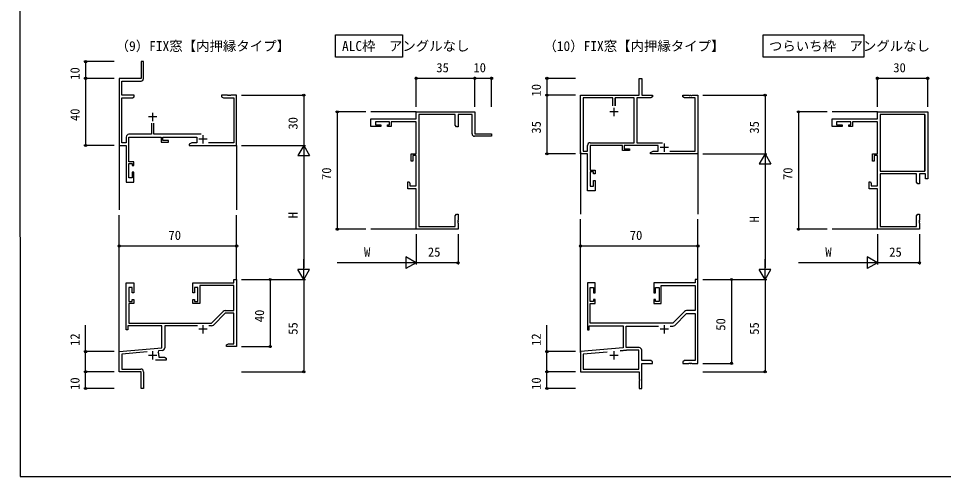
# Model space of a CAD drawing. Units: millimetres, scale not verified. Extents: x -438 to 439, y -599 to 597.
# Drawn here: x -437 to 114, y -599 to -326 of the extents above; entities that cross this region are included whole.
import ezdxf
from ezdxf.enums import TextEntityAlignment as Align

# ---------------------------------------------------------------- set-up
doc = ezdxf.new("R2010")
doc.units = ezdxf.units.MM
doc.header["$LTSCALE"] = 4
for name, color, linetype in [('0-1_USER1', 3, 'Continuous'), ('0-2_YKK_11', 7, 'Continuous'), ('0-3_YKK_12', 2, 'Continuous'), ('0-4_YKK_D', 6, 'Continuous'), ('0-5_YKK_ZWAK', 7, 'Continuous')]:
    doc.layers.add(name, color=color, linetype=linetype)
doc.styles.add('ＭＳ ゴシック', font='')
doc.styles.get('ＭＳ ゴシック').set_extended_font_data('MS Gothic')

msp = doc.modelspace()

# ---------------------------------------------------------------- linework, layer by layer
at = {"layer": '0-1_USER1'}
for points in [[(-248.29, -335.8), (-208.29, -335.8), (-208.29, -349.158), (-248.29, -349.158)], [(6.71, -335.8), (66.71, -335.8), (66.71, -349.158), (6.71, -349.158)]]:
    msp.add_lwpolyline(points, close=True, dxfattribs=at)
at = {"layer": '0-2_YKK_11'}
for p, q in [((-82.272, -384.3), (-82.272, -379.3)), ((-354.772, -384.8), (-359.772, -384.8)), ((-357.272, -387.3), (-357.272, -382.3)), ((-79.772, -381.8), (-84.772, -381.8)), ((-327.272, -400.6), (-327.272, -395.6)), ((-324.772, -398.1), (-329.772, -398.1)), ((-52.272, -405.6), (-52.272, -400.6)), ((-49.772, -403.1), (-54.772, -403.1)), ((-324.772, -511.497), (-329.772, -511.497)), ((-327.272, -513.997), (-327.272, -508.997)), ((-322.26, -509.427), (-323.922, -509.427)), ((-49.772, -511.497), (-54.772, -511.497)), ((-52.272, -513.997), (-52.272, -508.997)), ((-48.847, -509.597), (-47.189, -509.597)), ((-354.772, -527.097), (-359.772, -527.097)), ((-357.272, -529.597), (-357.272, -524.597)), ((-79.772, -527.097), (-84.772, -527.097)), ((-82.272, -529.597), (-82.272, -524.597))]:
    msp.add_line(p, q, dxfattribs=at)
for points in [[(-362.772, -361.93), (-362.772, -351.8), (-364.272, -351.8), (-364.272, -361.8), (-377.272, -361.8), (-377.272, -401.8), (-373.072, -401.8), (-373.072, -423.8), (-368.472, -423.8), (-368.472, -417.8), (-369.472, -417.8), (-369.472, -421.1), (-371.442, -421.1), (-371.442, -412.6), (-369.472, -412.6), (-369.472, -413.8), (-368.472, -413.8), (-368.472, -411.6), (-371.442, -411.6), (-371.442, -396.8), (-352.172, -396.8), (-352.172, -399.8), (-347.972, -399.8), (-347.972, -398.8), (-351.172, -398.8), (-351.172, -396.8), (-330.972, -396.8), (-330.972, -400.17), (-334.035, -400.17), (-335.472, -401), (-335.472, -401.8), (-307.272, -401.8), (-307.272, -371.8), (-310.814, -371.8), (-310.997, -371.92), (-311.547, -371.92), (-311.73, -371.8), (-311.814, -371.8), (-311.997, -371.92), (-312.547, -371.92)], [(-373.072, -396.77), (-373.072, -400.17), (-375.642, -400.17), (-375.642, -373.43), (-369.363, -373.43), (-368.272, -372.8), (-368.272, -371.8), (-375.642, -371.8), (-375.642, -363.43), (-364.272, -363.43)], [(-98.072, -428.8), (-98.072, -406.8), (-102.272, -406.8), (-102.272, -371.8), (-67.272, -371.8), (-67.272, -361.8), (-65.772, -361.8), (-65.772, -371.8), (-59.272, -371.8), (-59.272, -372.8), (-60.363, -373.43), (-68.742, -373.43), (-68.742, -400.17), (-53.365, -400.17)], [(-312.547, -371.92), (-312.73, -371.8), (-316.272, -371.8), (-316.272, -372.8), (-315.181, -373.43), (-308.902, -373.43), (-308.902, -400.17), (-324.033, -400.17)], [(-82.922, -378.1), (-82.922, -373.43), (-100.642, -373.43), (-100.642, -405.17), (-98.072, -405.17), (-98.072, -401.77)], [(-49.033, -405.17), (-33.902, -405.17), (-33.902, -373.43), (-40.181, -373.43), (-41.272, -372.8), (-41.272, -371.8), (-37.73, -371.8), (-37.547, -371.92), (-36.997, -371.92), (-36.814, -371.8), (-36.73, -371.8), (-36.547, -371.92), (-35.997, -371.92), (-35.814, -371.8), (-32.272, -371.8), (-32.272, -406.8), (-60.472, -406.8), (-60.472, -406), (-59.035, -405.17), (-55.972, -405.17), (-55.972, -401.8), (-76.172, -401.8), (-76.172, -403.8), (-72.972, -403.8), (-72.972, -404.8), (-77.172, -404.8), (-77.172, -401.8), (-96.442, -401.8), (-96.442, -416.6), (-93.472, -416.6), (-93.472, -418.8), (-94.472, -418.8), (-94.472, -417.6), (-96.442, -417.6), (-96.442, -426.1), (-94.472, -426.1), (-94.472, -422.8), (-93.472, -422.8), (-93.472, -428.8), (-98.072, -428.8)], [(-96.472, -400.17), (-70.372, -400.17), (-70.372, -373.43), (-81.622, -373.43), (-81.622, -378.1), (-81.622, -373.43)], [(-221.277, -390.6), (-227.277, -390.6), (-227.277, -386), (-200.277, -386), (-200.277, -381.8), (-165.277, -381.8), (-165.277, -394.8), (-155.277, -394.8), (-155.277, -396.3), (-165.407, -396.3)], [(-198.647, -383.43), (-198.647, -450.17), (-176.907, -450.17), (-176.907, -443.891), (-176.277, -442.8), (-175.277, -442.8), (-175.277, -446.342), (-175.397, -446.525), (-175.397, -447.075), (-175.277, -447.258), (-175.277, -447.342), (-175.397, -447.525), (-175.397, -448.075), (-175.277, -448.258), (-175.277, -451.8), (-200.277, -451.8), (-200.277, -427.6), (-205.277, -427.6), (-205.277, -423.6), (-204.477, -423.6), (-203.977, -424.466), (-203.977, -425.97), (-200.277, -425.97), (-200.277, -407.9), (-202.277, -407.9), (-202.277, -411.1), (-203.277, -411.1), (-203.277, -406.9), (-200.277, -406.9), (-200.277, -387.63), (-215.077, -387.63), (-215.077, -390.6), (-217.277, -390.6), (-217.277, -389.6), (-216.077, -389.6), (-216.077, -387.63), (-224.577, -387.63), (-224.577, -389.6), (-221.277, -389.6), (-221.277, -390.6)], [(-166.907, -394.8), (-166.907, -383.43), (-175.277, -383.43), (-175.277, -390.8), (-176.277, -390.8), (-176.907, -389.709), (-176.907, -383.43), (-198.647, -383.43)], [(59.926, -387.63), (59.926, -390.6), (57.726, -390.6), (57.726, -389.6), (58.926, -389.6), (58.926, -387.63), (50.426, -387.63), (50.426, -389.6), (53.726, -389.6), (53.726, -390.6), (47.726, -390.6), (47.726, -386), (74.726, -386), (74.726, -381.8), (104.726, -381.8)], [(104.726, -381.8), (104.726, -421.8), (103.426, -421.8), (103.426, -418.8), (99.726, -418.8), (99.726, -424.8), (98.726, -424.8), (98.096, -423.709), (98.096, -418.8), (76.356, -418.8), (76.356, -450.17), (98.096, -450.17), (98.096, -443.891), (98.726, -442.8), (99.726, -442.8), (99.726, -446.342), (99.606, -446.525), (99.606, -447.075), (99.726, -447.258), (99.726, -447.342), (99.606, -447.525), (99.606, -448.075), (99.726, -448.258), (99.726, -451.8), (74.726, -451.8), (74.726, -427.6), (69.726, -427.6), (69.726, -423.6), (70.526, -423.6), (71.026, -424.466), (71.026, -425.97), (74.726, -425.97), (74.726, -407.9), (72.726, -407.9), (72.726, -411.1), (71.726, -411.1), (71.726, -406.9), (74.726, -406.9), (74.726, -387.63), (59.926, -387.63)], [(103.096, -383.43), (76.356, -383.43), (76.356, -417.17), (103.096, -417.17)], [(103.096, -383.43), (103.096, -417.17), (103.096, -383.43)], [(-357.922, -388.5), (-357.922, -395.17), (-371.472, -395.17)], [(-328.365, -395.17), (-356.622, -395.17), (-356.622, -388.5)], [(-362.772, -536.767), (-362.772, -546.797), (-364.272, -546.797), (-364.272, -542.255), (-364.152, -542.072), (-364.152, -541.522), (-364.272, -541.339), (-364.272, -536.797), (-377.272, -536.797), (-377.272, -524.797), (-351.772, -522.566), (-351.772, -509.427), (-372.072, -509.427), (-372.072, -511.797), (-373.072, -511.797), (-373.072, -483.797), (-368.472, -483.797), (-368.472, -489.797), (-369.472, -489.797), (-369.472, -486.497), (-371.442, -486.497), (-371.442, -494.997), (-369.472, -494.997), (-369.472, -493.797), (-368.472, -493.797), (-368.472, -495.997), (-371.442, -495.997), (-371.442, -507.797), (-322.272, -507.797), (-315.241, -500.766)], [(-314.109, -500.297), (-308.902, -500.297), (-308.902, -485.427), (-329.272, -485.427), (-329.272, -495.997), (-333.472, -495.997), (-333.472, -493.797), (-332.472, -493.797), (-332.472, -494.997), (-330.472, -494.997), (-330.472, -486.497), (-332.472, -486.497), (-332.472, -489.797), (-333.472, -489.797), (-333.472, -483.797), (-308.902, -483.797), (-308.902, -481.797), (-307.272, -481.797), (-307.272, -521.797), (-309.314, -521.797), (-309.497, -521.677), (-310.047, -521.677), (-310.23, -521.797), (-310.314, -521.797), (-310.497, -521.677), (-311.047, -521.677), (-311.23, -521.797), (-313.272, -521.797), (-313.272, -520.797), (-312.181, -520.167), (-308.902, -520.167), (-308.902, -501.927), (-314.097, -501.927), (-321.128, -508.958)], [(-40.241, -500.766), (-47.272, -507.797), (-96.442, -507.797), (-96.442, -495.997), (-93.472, -495.997), (-93.472, -493.797), (-94.472, -493.797), (-94.472, -494.997), (-96.442, -494.997), (-96.442, -486.497), (-94.472, -486.497), (-94.472, -489.797), (-93.472, -489.797), (-93.472, -483.797), (-98.072, -483.797), (-98.072, -511.797), (-97.072, -511.797), (-97.072, -509.427), (-76.772, -509.427), (-76.772, -522.566), (-102.272, -524.797), (-102.272, -536.797), (-67.272, -536.797), (-67.272, -541.339), (-67.152, -541.522), (-67.152, -542.072), (-67.272, -542.255), (-67.272, -546.797), (-65.772, -546.797), (-65.772, -531.797), (-59.272, -531.797), (-59.272, -530.797), (-60.363, -530.167), (-65.772, -530.167), (-65.772, -523.997)], [(-46.058, -509.128), (-39.027, -502.097), (-33.902, -502.097), (-33.902, -530.167), (-40.181, -530.167), (-41.272, -530.797), (-41.272, -531.797), (-37.73, -531.797), (-37.547, -531.677), (-36.997, -531.677), (-36.814, -531.797), (-36.73, -531.797), (-36.547, -531.677), (-35.997, -531.677), (-35.814, -531.797), (-32.272, -531.797), (-32.272, -481.797), (-33.902, -481.797), (-33.902, -483.797), (-58.472, -483.797), (-58.472, -489.797), (-57.472, -489.797), (-57.472, -486.497), (-55.472, -486.497), (-55.472, -494.997), (-57.472, -494.997), (-57.472, -493.797), (-58.472, -493.797), (-58.472, -495.997), (-54.272, -495.997), (-54.272, -485.427), (-33.902, -485.427), (-33.902, -500.297), (-39.109, -500.297)], [(-330.623, -509.427), (-350.142, -509.427), (-350.142, -522.594)], [(-67.372, -522.397), (-74.972, -522.397), (-74.972, -509.597), (-55.697, -509.597)], [(-360.642, -524.978), (-375.642, -526.291), (-375.642, -535.167), (-364.372, -535.167)], [(-353.572, -527.097), (-353.572, -528.167), (-350.363, -528.167), (-349.272, -528.797), (-349.272, -529.797), (-355.622, -529.797)], [(-351.603, -524.187), (-353.753, -524.376), (-354.133, -525.138)], [(-86.425, -525.047), (-100.642, -526.291), (-100.642, -535.167), (-67.402, -535.167), (-67.402, -524.027), (-74.769, -524.027), (-78.539, -524.357), (-74.769, -524.027)]]:
    msp.add_lwpolyline(points, dxfattribs=at)
for centre, radius, start, end in [((-364.272, -361.93), 1.5, 270.00001, 359.99999), ((-371.472, -396.77), 1.6, 90.00001, 179.99999), ((-165.407, -394.8), 1.5, 180.00001, 269.99999), ((-96.472, -401.77), 1.6, 90.00001, 179.99999), ((-314.109, -501.897), 1.6, 90, 134.99999), ((-39.109, -501.897), 1.6, 90, 134.99999), ((-322.26, -507.827), 1.6, 270, 314.99999), ((-47.189, -507.997), 1.6, 270, 314.99999), ((-351.742, -522.594), 1.6, 275, 0.00001), ((-67.372, -523.997), 1.6, 0.00001, 89.99999), ((-357.272, -527.097), 3.7, 0, 31.96331), ((-364.372, -536.767), 1.6, 0.00001, 89.99999)]:
    msp.add_arc(centre, radius, start, end, dxfattribs=at)
at = {"layer": '0-3_YKK_12'}
for p, q in [((-200.279, -381.8), (-227.277, -381.8)), ((74.723, -381.8), (47.726, -381.8)), ((-377.272, -400.545), (-377.272, -440.301)), ((-307.272, -401.8), (-307.272, -440.301)), ((-102.272, -405.545), (-102.272, -442.801)), ((-32.272, -406.8), (-32.272, -442.801)), ((-377.272, -525.369), (-377.272, -443.301)), ((-307.272, -481.802), (-307.272, -443.301)), ((-102.272, -525.369), (-102.272, -445.801)), ((-32.272, -481.802), (-32.272, -445.801)), ((-200.279, -451.8), (-227.277, -451.8)), ((74.723, -451.8), (47.726, -451.8))]:
    msp.add_line(p, q, dxfattribs=at)
at = {"layer": '0-4_YKK_D'}
for p, q in [((-380.272, -351.8), (-398.272, -351.8)), ((-397.272, -351.8), (-397.272, -361.8)), ((-380.272, -361.8), (-398.272, -361.8)), ((-380.272, -361.8), (-398.272, -361.8)), ((-397.272, -361.8), (-397.272, -401.8)), ((-200.272, -378.8), (-200.272, -360.8)), ((-165.272, -361.8), (-200.272, -361.8)), ((-165.272, -378.8), (-165.272, -360.8)), ((-165.272, -378.8), (-165.272, -360.8)), ((-155.272, -361.8), (-165.272, -361.8)), ((-155.272, -378.8), (-155.272, -360.8)), ((-105.272, -361.8), (-123.272, -361.8)), ((-122.272, -361.8), (-122.272, -371.8)), ((74.728, -378.8), (74.728, -360.8)), ((104.728, -361.8), (74.728, -361.8)), ((104.728, -378.8), (104.728, -360.8)), ((-304.272, -371.8), (-266.272, -371.8)), ((-267.272, -371.8), (-267.272, -401.8)), ((-105.272, -371.8), (-123.272, -371.8)), ((-105.272, -371.8), (-123.272, -371.8)), ((-122.272, -371.8), (-122.272, -406.8)), ((-29.272, -371.8), (8.728, -371.8)), ((7.728, -371.8), (7.728, -406.8)), ((-230.272, -381.8), (-248.272, -381.8)), ((-247.272, -381.8), (-247.272, -451.8)), ((44.728, -381.8), (26.728, -381.8)), ((27.728, -381.8), (27.728, -451.8)), ((-380.272, -401.8), (-398.272, -401.8)), ((-304.272, -401.8), (-266.272, -401.8)), ((-304.272, -401.8), (-266.272, -401.8)), ((-267.272, -401.8), (-270.772, -407.862)), ((-267.272, -401.8), (-263.772, -407.862)), ((-267.272, -401.8), (-267.272, -413.924)), ((-270.772, -407.862), (-263.772, -407.862)), ((-105.272, -406.8), (-123.272, -406.8)), ((-29.272, -406.8), (8.728, -406.8)), ((-29.272, -406.8), (8.728, -406.8)), ((7.728, -406.8), (4.228, -412.862)), ((7.728, -406.8), (11.228, -412.862)), ((7.728, -406.8), (7.728, -418.924)), ((-267.272, -408.8), (-267.272, -474.802)), ((4.228, -412.862), (11.228, -412.862)), ((7.728, -413.8), (7.728, -474.802)), ((-230.272, -451.8), (-248.272, -451.8)), ((44.728, -451.8), (26.728, -451.8)), ((-200.272, -454.8), (-200.272, -472.8)), ((-200.272, -454.8), (-200.272, -472.8)), ((-175.272, -454.8), (-175.272, -472.8)), ((74.728, -454.8), (74.728, -472.8)), ((74.728, -454.8), (74.728, -472.8)), ((99.728, -454.8), (99.728, -472.8)), ((-377.272, -476.797), (-377.272, -460.802)), ((-307.272, -461.802), (-377.272, -461.802)), ((-307.272, -476.797), (-307.272, -460.802)), ((-102.272, -486.797), (-102.272, -460.802)), ((-32.272, -461.802), (-102.272, -461.802)), ((-32.272, -486.797), (-32.272, -460.802)), ((-200.272, -471.8), (-206.334, -468.3)), ((-206.334, -468.3), (-206.334, -475.3)), ((74.728, -471.8), (68.666, -468.3)), ((68.666, -468.3), (68.666, -475.3)), ((-267.272, -481.802), (-267.272, -469.677)), ((-207.272, -471.8), (-247.272, -471.8)), ((-200.272, -471.8), (-212.397, -471.8)), ((-200.272, -471.8), (-206.334, -475.3)), ((-175.272, -471.8), (-200.272, -471.8)), ((7.728, -481.802), (7.728, -469.677)), ((67.728, -471.8), (27.728, -471.8)), ((74.728, -471.8), (62.603, -471.8)), ((74.728, -471.8), (68.666, -475.3)), ((99.728, -471.8), (74.728, -471.8)), ((-267.272, -481.802), (-270.772, -475.739)), ((-263.772, -475.739), (-270.772, -475.739)), ((-267.272, -481.802), (-263.772, -475.739)), ((7.728, -481.802), (4.228, -475.739)), ((11.228, -475.739), (4.228, -475.739)), ((7.728, -481.802), (11.228, -475.739)), ((-304.272, -481.802), (-266.272, -481.802)), ((-304.272, -481.802), (-266.272, -481.802)), ((-304.272, -481.802), (-286.272, -481.802)), ((-287.272, -481.802), (-287.272, -521.802)), ((-267.272, -481.802), (-267.272, -536.802)), ((-29.272, -481.802), (8.728, -481.802)), ((-29.272, -481.802), (8.728, -481.802)), ((-29.272, -481.802), (-11.272, -481.802)), ((-12.272, -481.802), (-12.272, -531.802)), ((7.728, -481.802), (7.728, -536.802)), ((-304.272, -521.802), (-286.272, -521.802)), ((-380.272, -524.797), (-398.272, -524.797)), ((-105.272, -524.797), (-123.272, -524.797)), ((-29.272, -531.802), (-11.272, -531.802)), ((-380.272, -536.797), (-398.272, -536.797)), ((-380.272, -536.797), (-398.272, -536.797)), ((-397.272, -546.797), (-397.272, -536.797)), ((-304.272, -536.802), (-266.272, -536.802)), ((-105.272, -536.797), (-123.272, -536.797)), ((-105.272, -536.797), (-123.272, -536.797)), ((-122.272, -546.797), (-122.272, -536.797)), ((-29.272, -536.802), (8.728, -536.802)), ((-380.272, -546.797), (-398.272, -546.797)), ((-105.272, -546.797), (-123.272, -546.797))]:
    msp.add_line(p, q, dxfattribs=at)
for points in [[(-397.272, -536.797), (-397.272, -524.797), (-397.272, -509.042)], [(-122.272, -536.797), (-122.272, -524.797), (-122.272, -509.043)]]:
    msp.add_lwpolyline(points, dxfattribs=at)
for centre in [(-397.272, -351.8), (-397.272, -361.8), (-397.272, -361.8), (-200.272, -361.8), (-165.272, -361.8), (-165.272, -361.8), (-155.272, -361.8), (-122.272, -361.8), (74.728, -361.8), (104.728, -361.8), (-267.272, -371.8), (-122.272, -371.8), (-122.272, -371.8), (7.728, -371.8), (-247.272, -381.8), (27.728, -381.8), (-397.272, -401.8), (-122.272, -406.8), (-247.272, -451.8), (27.728, -451.8), (-377.272, -461.802), (-307.272, -461.802), (-102.272, -461.802), (-32.272, -461.802), (-175.272, -471.8), (99.728, -471.8), (-287.272, -481.802), (-12.272, -481.802), (-287.272, -521.802), (-397.272, -524.797), (-122.272, -524.797), (-12.272, -531.802), (-397.272, -536.797), (-397.272, -536.797), (-267.272, -536.802), (-122.272, -536.797), (-122.272, -536.797), (7.728, -536.802), (-397.272, -546.797), (-122.272, -546.797)]:
    msp.add_circle(centre, 0.637, dxfattribs=at)
at = {"layer": '0-5_YKK_ZWAK'}
msp.add_line((-437.3, 562.2), (-436.3, -599.3), dxfattribs=at)
msp.add_lwpolyline([(-436.3, -599.3), (438.7, -599.3), (437.7, 562.2)], dxfattribs=at)

# ---------------------------------------------------------------- texts
at = {"layer": '0-1_USER1', "style": 'ＭＳ ゴシック'}
for s, p in [('（9）FIX窓【内押縁タイプ】', (-379.391, -347.209)), ('ALC枠\u3000アングルなし', (-244.436, -347.164)), ('（10）FIX窓【内押縁タイプ】', (-124.391, -347.209)), ('つらいち枠\u3000アングルなし\u3000', (10.064, -347.164))]:
    msp.add_text(s, height=5.865, dxfattribs=at).set_placement(p, align=Align.BOTTOM_LEFT)
at = {"layer": '0-4_YKK_D', "style": 'ＭＳ ゴシック'}
for s, p in [('35', (-188.227, -359.8)), ('10', (-166.11, -359.8)), ('30', (84.188, -359.8)), ('70', (-347.897, -459.802)), ('70', (-72.897, -459.802)), ('W', (-231.32, -469.8)), ('25', (-193.227, -469.8)), ('W', (43.68, -469.8)), ('25', (81.773, -469.8))]:
    msp.add_text(s, height=5.499, dxfattribs=at).set_placement(p, align=Align.BOTTOM_LEFT)
for s, p in [('10', (-399.272, -362.638)), ('10', (-124.272, -372.638)), ('40', (-399.272, -387.255)), ('30', (-269.272, -392.34)), ('35', (-124.272, -394.755)), ('35', (5.728, -394.755)), ('70', (-249.272, -422.425)), ('70', (25.728, -422.425)), ('H', (-269.272, -445.295)), ('H', (5.728, -447.795)), ('40', (-289.272, -507.256)), ('50', (-14.272, -512.341)), ('55', (-269.272, -514.756)), ('55', (5.728, -514.756)), ('12', (-399.272, -521.398)), ('12', (-124.272, -521.398)), ('10', (-399.272, -547.635)), ('10', (-124.272, -547.635))]:
    msp.add_text(s, height=5.499, rotation=90, dxfattribs=at).set_placement(p, align=Align.BOTTOM_LEFT)

doc.saveas('drawing.dxf')
